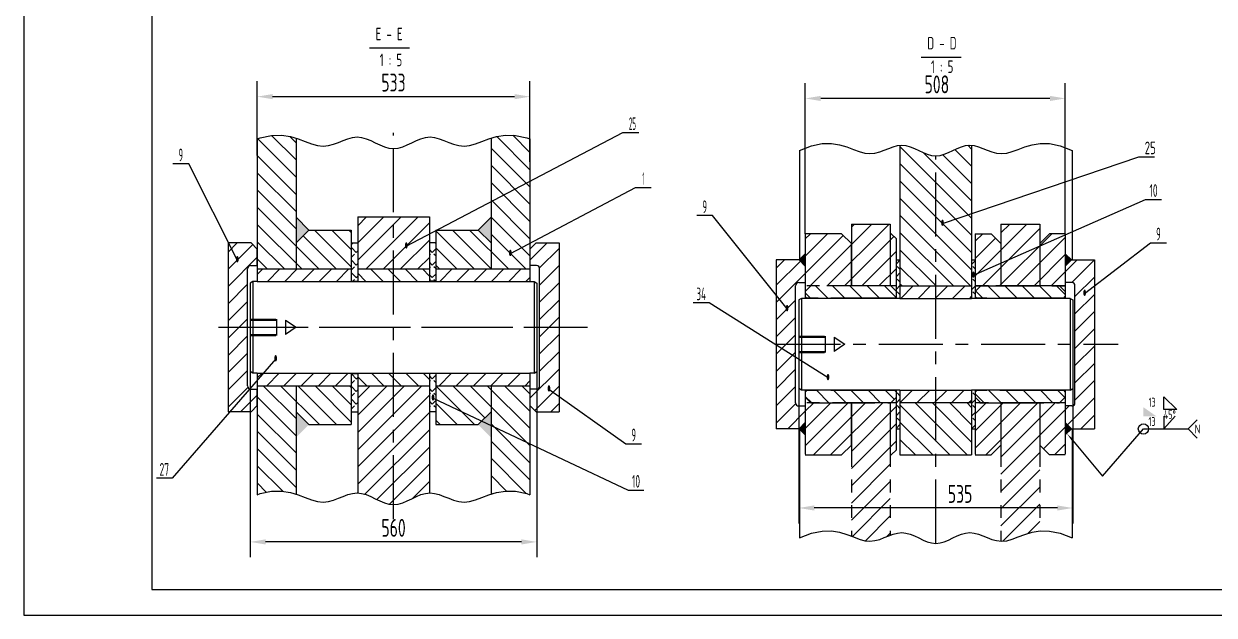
# Model space of a CAD drawing. Header units: millimetres. Extents: x 0 to 16800, y 391 to 12271.
# Drawn here: x 0 to 9305, y 391 to 5013 of the extents above; entities that cross this region are included whole.
import ezdxf
from ezdxf.enums import TextEntityAlignment as Align

# ---------------------------------------------------------------- set-up
doc = ezdxf.new("R2010")
doc.units = ezdxf.units.MM
doc.header["$LTSCALE"] = 400
for name, pattern in [('F', [0.75, 0.5, -0.25]), ('G', [2, 1.25, -0.25, 0.25, -0.25]), ('K', [2.5, 1.25, -0.25, 0.25, -0.25, 0.25, -0.25])]:
    doc.linetypes.add(name, pattern=pattern)
for name, color, linetype in [('01', 7, 'Continuous'), ('02', 1, 'Continuous'), ('04', 2, 'F'), ('05', 4, 'G'), ('07', 6, 'K'), ('08', 1, 'Continuous'), ('11', 3, 'Continuous'), ('13', 3, 'Continuous')]:
    doc.layers.add(name, color=color, linetype=linetype)
doc.styles.get("Standard").update_dxf_attribs({"font": 'isocp', "width": 0.707, "bigfont": 'intecad.shx'})
doc.dimstyles.new('INTE', dxfattribs={"dimscale": 40, "dimtxt": 3.5, "dimasz": 3, "dimexe": 3, "dimexo": 0, "dimgap": 1, "dimtad": 1, "dimdec": 3, "dimdsep": 46, "dimtxsty": 'Standard', "dimcen": 0, "dimclrd": 1, "dimclre": 1, "dimclrt": 3, "dimadec": 4, "dimazin": 0, "dimtfac": 1, "dimtdec": 3, "dimtmove": 0, "dimatfit": 0, "dimfxl": 1, "dimarcsym": 0})
pattern_1 = [(135, (-3772.13, 16.63), (-67.3519, -67.3519), [])]
pattern_2 = [(45, (-3772.13, 16.63), (-67.3519, 67.3519), [])]
pattern_3 = [(135, (3405.78, -179.25), (-67.3519, -67.3519), [])]
pattern_4 = [(45, (3405.78, -179.25), (-67.3519, 67.3519), [])]

# ---------------------------------------------------------------- blocks, each defined once
blk = doc.blocks.new('*D94')
at = {"layer": '08', "color": 1, "lineweight": -2}
for p, q in [((1824.3, 3984.1), (1824.3, 4564.1)), ((3956.3, 3935.2), (3956.3, 4564.1)), ((1944.3, 4444.1), (3836.3, 4444.1))]:
    blk.add_line(p, q, dxfattribs=at)
at = {"layer": '08', "color": 1}
for points in [[(1944.3, 4464.1), (1944.3, 4424.1), (1824.3, 4444.1)], [(3836.3, 4464.1), (3836.3, 4424.1), (3956.3, 4444.1)]]:
    blk.add_solid(points, dxfattribs=at)
at = {"layer": 'Defpoints', "color": 0}
for p in [(3956.3, 4444.1), (1824.3, 3984.1), (3956.3, 3935.2)]:
    blk.add_point(p, dxfattribs=at)
at = {"layer": '08', "color": 3, "insert": (2889.5, 4554.1), "char_height": 140, "attachment_point": 5}
blk.add_mtext('533', dxfattribs=at)
blk = doc.blocks.new('*D95')
at = {"layer": '08', "color": 1, "lineweight": -2}
for p, q in [((1770.3, 2294.8), (1770.3, 844)), ((4010.3, 2294.8), (4010.3, 844)), ((3890.3, 964), (1890.3, 964))]:
    blk.add_line(p, q, dxfattribs=at)
at = {"layer": '08', "color": 1}
for points in [[(1890.3, 984), (1890.3, 944), (1770.3, 964)], [(3890.3, 984), (3890.3, 944), (4010.3, 964)]]:
    blk.add_solid(points, dxfattribs=at)
at = {"layer": 'Defpoints', "color": 0}
for p in [(1770.3, 2294.8), (4010.3, 2294.8), (1770.3, 964)]:
    blk.add_point(p, dxfattribs=at)
at = {"layer": '08', "color": 3, "insert": (2890.3, 1074), "char_height": 140, "attachment_point": 5}
blk.add_mtext('560', dxfattribs=at)
blk = doc.blocks.new('*D96')
at = {"layer": '08', "color": 1, "lineweight": -2}
for p, q in [((6109.3, 3372.4), (6109.3, 4550.1)), ((8141.3, 3372.4), (8141.3, 4550.1)), ((8021.3, 4430.1), (6229.3, 4430.1))]:
    blk.add_line(p, q, dxfattribs=at)
at = {"layer": '08', "color": 1}
for points in [[(6229.3, 4450.1), (6229.3, 4410.1), (6109.3, 4430.1)], [(8021.3, 4450.1), (8021.3, 4410.1), (8141.3, 4430.1)]]:
    blk.add_solid(points, dxfattribs=at)
at = {"layer": 'Defpoints', "color": 0}
for p in [(6109.3, 4430.1), (6109.3, 3372.4), (8141.3, 3372.4)]:
    blk.add_point(p, dxfattribs=at)
at = {"layer": '08', "color": 3, "insert": (7137.6, 4540.1), "char_height": 140, "attachment_point": 5}
blk.add_mtext('508', dxfattribs=at)
blk = doc.blocks.new('*D97')
at = {"layer": '08', "color": 1, "lineweight": -2}
for p, q in [((6059.3, 2162), (6059.3, 1109.3)), ((8199.3, 2162), (8199.3, 1109.3)), ((8079.3, 1229.3), (6179.3, 1229.3))]:
    blk.add_line(p, q, dxfattribs=at)
at = {"layer": '08', "color": 1}
for points in [[(6179.3, 1249.3), (6179.3, 1209.3), (6059.3, 1229.3)], [(8079.3, 1249.3), (8079.3, 1209.3), (8199.3, 1229.3)]]:
    blk.add_solid(points, dxfattribs=at)
at = {"layer": 'Defpoints', "color": 0}
for p in [(6059.3, 2162), (8199.3, 2162), (6059.3, 1229.3)]:
    blk.add_point(p, dxfattribs=at)
at = {"layer": '08', "color": 3, "insert": (7319.1, 1339.3), "char_height": 140, "attachment_point": 5}
blk.add_mtext('535', dxfattribs=at)
blk = doc.blocks.new('*U110', base_point=(3895.5, 1252.8))
at = {"layer": '01'}
blk.add_lwpolyline([(4654, 1387), (4654, 1287), (4742, 1387)], dxfattribs=at)
blk.add_circle((4494, 1287), 40, dxfattribs=at)
at = {"layer": '02'}
for points in [[(4914.7, 1357.7), (4844, 1287), (4914.7, 1216.3)], [(3940.4, 1199.1), (4174.8, 918.3), (4494, 1287), (4844, 1287)]]:
    blk.add_lwpolyline(points, dxfattribs=at)
blk.add_lwpolyline([(3895.5, 1252.8, 0, 16, 0), (3940.4, 1199.1, 16, 16, 0)], format="xyseb", dxfattribs=at)
at = {"layer": '13', "width": 0.707}
blk.add_text('13', height=70, dxfattribs=at).set_placement((4534, 1310))
at = {"layer": '13', "width": 1.010989}
blk.add_text('N', height=70, dxfattribs=at).set_placement((4894, 1252), (4940, 1252), align=Align.FIT)
blk = doc.blocks.new('*U157')
at = {"layer": '01'}
for points in [[(25, 292), (25, 5)], [(25, 5), (415, 5)]]:
    blk.add_lwpolyline(points, dxfattribs=at)
at = {"layer": '02'}
for points in [[(0, 297), (0, 0)], [(0, 0), (420, 0)]]:
    blk.add_lwpolyline(points, dxfattribs=at)

msp = doc.modelspace()

# ---------------------------------------------------------------- hatches: boundary and pattern name
at = {"layer": '02'}
h = msp.add_hatch(dxfattribs=at)
h.set_pattern_fill('ANSI31', color=256, scale=30, angle=90, style=0)
h.set_pattern_definition(pattern_1)
h.paths.add_polyline_path([(3956.3341, 4113.6656), (3931.7307, 4123.277), (3843.116, 4141.433), (3765.096, 4142.9943), (3696.2768, 4132.5111), (3652.3341, 4119.5633), (3652.3341, 3097.2074), (3956.3341, 3097.2074)])
h.paths.add_polyline_path([(3220.3341, 3401.2074), (3220.3341, 3097.2074), (3652.3341, 3097.2074), (3652.3341, 3301.2074), (3552.3341, 3401.2074)])
h.paths.add_polyline_path([(3552.3341, 1881.2074), (3652.3341, 1981.2074), (3652.3341, 2185.2074), (3220.3341, 2185.2074), (3220.3341, 1881.2074)])
h.paths.add_polyline_path([(3652.3341, 1337.5398), (3696.2768, 1350.4877), (3765.096, 1360.9709), (3843.116, 1359.4096), (3931.7307, 1341.2536), (3956.3341, 1331.6422), (3956.3341, 2185.2074), (3652.3341, 2185.2074)])
h.paths.add_polyline_path([(1824.3341, 1331.6422), (1848.9375, 1341.2536), (1937.5522, 1359.4096), (2015.5721, 1360.9709), (2084.3914, 1350.4877), (2128.3341, 1337.5398), (2128.3341, 2185.2074), (1824.3341, 2185.2074)])
h.paths.add_polyline_path([(2228.3341, 1881.2074), (2560.3341, 1881.2074), (2560.3341, 2185.2074), (2128.3341, 2185.2074), (2128.3341, 1981.2074)])
h.paths.add_polyline_path([(2560.3341, 3097.2074), (2560.3341, 3401.2074), (2228.3341, 3401.2074), (2128.3341, 3301.2074), (2128.3341, 3097.2074)])
h.paths.add_polyline_path([(1824.3341, 3097.2074), (2128.3341, 3097.2074), (2128.3341, 4119.5633), (2084.3914, 4132.5111), (2015.5721, 4142.9943), (1937.5522, 4141.433), (1848.9375, 4123.277), (1824.3341, 4113.6656)])
h = msp.add_hatch(dxfattribs=at)
h.set_pattern_fill('ANSI31', color=256, scale=30, angle=90, style=0)
h.set_pattern_definition(pattern_3)
h.paths.add_polyline_path([(7409.3, 2052.4195), (7129.3, 2052.4195), (7129.3, 1644.4195), (7409.3, 1644.4195)])
h.paths.add_polyline_path([(7129.3, 2052.4195), (6849.3, 2052.4195), (6849.3, 1644.4195), (7129.3, 1644.4195)])
h.paths.add_polyline_path([(7129.3, 3250.1515), (6849.3, 3250.1515), (6849.3, 2964.4195), (7129.3, 2964.4195)])
h.paths.add_polyline_path([(7409.3, 3250.1515), (7129.3, 3250.1515), (7129.3, 2964.4195), (7409.3, 2964.4195)])
h.paths.add_polyline_path([(7409.3, 4064.4191), (7395.8, 4065.8853), (7362.4875, 4062.221), (7329.175, 4052.5603), (7295.8625, 4038.9022), (7262.55, 4023.2453), (7229.2375, 4007.5885), (7195.925, 3993.9303), (7162.6125, 3984.2697), (7129.3, 3980.6053), (7129.3, 3250.1515), (7409.3, 3250.1515)])
h.paths.add_polyline_path([(7129.3, 3980.6053), (7095.9875, 3984.2697), (7062.675, 3993.9303), (7029.3625, 4007.5885), (6996.05, 4023.2453), (6962.7375, 4038.9022), (6929.425, 4052.5603), (6896.1125, 4062.221), (6862.8, 4065.8853), (6849.3, 4064.4191), (6849.3, 3250.1515), (7129.3, 3250.1515)])
at = {"layer": '02', "linetype": 'Continuous'}
h = msp.add_hatch(color=1, dxfattribs=at)
h.paths.add_polyline_path([(3652.3341, 3501.2074), (3552.3341, 3401.2074), (3652.3341, 3301.2074)])
h.paths.add_polyline_path([(2128.3341, 3301.2074), (2228.3341, 3401.2074), (2128.3341, 3501.2074)])
at = {"layer": '02'}
h = msp.add_hatch(dxfattribs=at)
h.set_pattern_fill('ANSI31', color=256, scale=30, style=0)
h.set_pattern_definition(pattern_2)
h.paths.add_polyline_path([(2890.3341, 3097.2074), (3170.3341, 3097.2074), (3170.3341, 3505.2074), (2890.3341, 3505.2074)])
h.paths.add_polyline_path([(2890.3341, 3505.2074), (2610.3341, 3505.2074), (2610.3341, 3097.2074), (2890.3341, 3097.2074)])
h.paths.add_polyline_path([(2890.3341, 2185.2074), (2610.3341, 2185.2074), (2610.3341, 1347.0277), (2640.5216, 1343.7071), (2676.2091, 1333.3577), (2711.8966, 1318.7258), (2747.5841, 1301.9527), (2783.2716, 1285.1796), (2818.9591, 1270.5477), (2854.6466, 1260.1983), (2890.3341, 1256.2727)])
h.paths.add_polyline_path([(2890.3341, 1256.2727), (2926.0216, 1260.1983), (2961.7091, 1270.5477), (2997.3966, 1285.1796), (3033.0841, 1301.9527), (3068.7716, 1318.7258), (3104.4591, 1333.3577), (3140.1466, 1343.7071), (3170.3341, 1347.0277), (3170.3341, 2185.2074), (2890.3341, 2185.2074)])
at = {"layer": '02', "linetype": 'Continuous'}
h = msp.add_hatch(dxfattribs=at)
h.set_pattern_fill('ANSI31', color=1, scale=30, style=0)
h.set_pattern_definition(pattern_2)
h.paths.add_polyline_path([(1596.3341, 2641.2074), (1748.3341, 2641.2074), (1748.3341, 3099.2074, -0.414213562), (1772.3341, 3123.2074), (1824.3341, 3123.2074), (1824.3341, 3253.2074), (1776.3341, 3301.2074), (1596.3341, 3301.2074)])
h.paths.add_polyline_path([(1748.3341, 2641.2074), (1596.3341, 2641.2074), (1596.3341, 1981.2074), (1776.3341, 1981.2074), (1824.3341, 2029.2074), (1824.3341, 2159.2074), (1772.3341, 2159.2074, -0.414213562), (1748.3341, 2183.2074)])
h.paths.add_polyline_path([(4032.3341, 2641.2074), (4184.3341, 2641.2074), (4184.3341, 3301.2074), (4004.3341, 3301.2074), (3956.3341, 3253.2074), (3956.3341, 3123.2074), (4008.3341, 3123.2074, -0.414213562), (4032.3341, 3099.2074)])
h.paths.add_polyline_path([(4184.3341, 2641.2074), (4032.3341, 2641.2074), (4032.3341, 2183.2074, -0.414213562), (4008.3341, 2159.2074), (3956.3341, 2159.2074), (3956.3341, 2029.2074), (4004.3341, 1981.2074), (4184.3341, 1981.2074)])
at = {"layer": '02'}
h = msp.add_hatch(dxfattribs=at)
h.set_pattern_fill('ANGLE', color=256, scale=10, angle=45, style=0)
h.set_pattern_definition([(45, (-3772.13, 16.625), (-49.3914, 49.3914), [50.8, -19.05]), (135, (-3772.13, 16.625), (-49.3914, -49.3914), [50.8, -19.05])])
h.paths.add_polyline_path([(2610.3341, 3301.2074), (2560.3341, 3301.2074), (2560.3341, 3003.2074), (2610.3341, 3003.2074)])
h.paths.add_polyline_path([(2560.3341, 1981.2074), (2610.3341, 1981.2074), (2610.3341, 2279.2074), (2560.3341, 2279.2074)])
h.paths.add_polyline_path([(3170.3341, 1981.2074), (3220.3341, 1981.2074), (3220.3341, 2279.2074), (3170.3341, 2279.2074)])
h.paths.add_polyline_path([(3220.3341, 3301.2074), (3170.3341, 3301.2074), (3170.3341, 3003.2074), (3220.3341, 3003.2074)])
at = {"layer": '02', "linetype": 'Continuous'}
h = msp.add_hatch(dxfattribs=at)
h.set_pattern_fill('ANSI31', color=1, scale=30, style=0)
h.set_pattern_definition(pattern_4)
h.paths.add_polyline_path([(5881.3, 2508.4195), (6033.3, 2508.4195), (6033.3, 2966.4195, -0.414213562), (6057.3, 2990.4195), (6109.3, 2990.4195), (6109.3, 3120.4195), (6061.3, 3168.4195), (5881.3, 3168.4195)])
h.paths.add_polyline_path([(6033.3, 2508.4195), (5881.3, 2508.4195), (5881.3, 1848.4195), (6061.3, 1848.4195), (6109.3, 1896.4195), (6109.3, 2026.4195), (6057.3, 2026.4195, -0.414213562), (6033.3, 2050.4195)])
h.paths.add_polyline_path([(8369.3, 3168.4195), (8189.3, 3168.4195), (8141.3, 3120.4195), (8141.3, 2990.4195), (8193.3, 2990.4195, -0.414213562), (8217.3, 2966.4195), (8217.3, 2508.4195), (8369.3, 2508.4195)])
h.paths.add_polyline_path([(8369.3, 2508.4195), (8217.3, 2508.4195), (8217.3, 2050.4195, -0.414213562), (8193.3, 2026.4195), (8141.3, 2026.4195), (8141.3, 1896.4195), (8189.3, 1848.4195), (8369.3, 1848.4195)])
for points in [[(6109.3, 3120.4195), (6109.3, 3216.4195), (6063.3, 3170.4195), (6063.3, 3166.4195)], [(8189.3, 3168.4195), (8141.3, 3216.4195), (8141.3, 3120.4195)], [(6109.3, 1896.4195), (6063.3, 1850.4195), (6063.3, 1846.4195), (6109.3, 1800.4195)], [(8141.3, 1896.4195), (8141.3, 1800.4195), (8189.3, 1848.4195)]]:
    msp.add_hatch(color=1, dxfattribs=at).paths.add_polyline_path(points)
at = {"layer": '02'}
h = msp.add_hatch(dxfattribs=at)
h.set_pattern_fill('ANGLE', color=256, scale=10, angle=45, style=0)
h.set_pattern_definition([(45, (3405.776, -179.25), (-49.3914, 49.3914), [50.8, -19.05]), (135, (3405.776, -179.25), (-49.3914, -49.3914), [50.8, -19.05])])
h.paths.add_polyline_path([(7437.3, 3168.4195), (7409.3, 3168.4195), (7409.3, 2866.4195), (7437.3, 2866.4195)])
h.paths.add_polyline_path([(6849.3, 3168.4195), (6821.3, 3168.4195), (6821.3, 2866.4195), (6849.3, 2866.4195)])
h.paths.add_polyline_path([(6849.3, 2150.4195), (6821.3, 2150.4195), (6821.3, 1848.4195), (6849.3, 1848.4195)])
h.paths.add_polyline_path([(7437.3, 2150.4195), (7409.3, 2150.4195), (7409.3, 1848.4195), (7437.3, 1848.4195)])
h = msp.add_hatch(dxfattribs=at)
h.set_pattern_fill('ANSI31', color=256, scale=30, style=0)
h.set_pattern_definition(pattern_2)
h.paths.add_polyline_path([(3956.3341, 2999.2074), (3956.3341, 3097.2074), (3220.3341, 3097.2074), (3220.3341, 2999.2074)])
h.paths.add_polyline_path([(3956.3341, 2185.2074), (3956.3341, 2283.2074), (3220.3341, 2283.2074), (3220.3341, 2185.2074)])
h.paths.add_polyline_path([(2560.3341, 2185.2074), (2560.3341, 2283.2074), (1824.3341, 2283.2074), (1824.3341, 2185.2074)])
h.paths.add_polyline_path([(2560.3341, 2999.2074), (2560.3341, 3097.2074), (1824.3341, 3097.2074), (1824.3341, 2999.2074)])
h = msp.add_hatch(dxfattribs=at)
h.set_pattern_fill('ANSI31', color=256, scale=30, angle=90, style=0)
h.set_pattern_definition(pattern_1)
h.paths.add_polyline_path([(3170.3341, 2185.2074), (3170.3341, 2283.2074), (2890.3341, 2283.2074), (2890.3341, 2185.2074)])
h.paths.add_polyline_path([(2610.3341, 2283.2074), (2610.3341, 2185.2074), (2890.3341, 2185.2074), (2890.3341, 2283.2074)])
h.paths.add_polyline_path([(2890.3341, 2999.2074), (2890.3341, 3097.2074), (2610.3341, 3097.2074), (2610.3341, 2999.2074)])
h.paths.add_polyline_path([(3170.3341, 2999.2074), (3170.3341, 3097.2074), (2890.3341, 3097.2074), (2890.3341, 2999.2074)])
h = msp.add_hatch(dxfattribs=at)
h.set_pattern_fill('ANSI31', color=256, scale=30, style=0)
h.set_pattern_definition(pattern_4)
h.paths.add_polyline_path([(7409.3, 2866.4195), (7409.3, 2964.4195), (7129.3, 2964.4195), (7129.3, 2866.4195)])
h.paths.add_polyline_path([(6849.3, 2964.4195), (6849.3, 2866.4195), (7129.3, 2866.4195), (7129.3, 2964.4195)])
h.paths.add_polyline_path([(7129.3, 2052.4195), (7129.3, 2150.4195), (6849.3, 2150.4195), (6849.3, 2052.4195)])
h.paths.add_polyline_path([(7129.3, 2150.4195), (7129.3, 2052.4195), (7409.3, 2052.4195), (7409.3, 2150.4195)])
at = {"layer": '02', "linetype": 'Continuous'}
h = msp.add_hatch(color=1, dxfattribs=at)
h.paths.add_polyline_path([(3652.3341, 1781.2074), (3552.3341, 1881.2074), (3652.3341, 1981.2074)])
h.paths.add_polyline_path([(2128.3341, 1981.2074), (2228.3341, 1881.2074), (2128.3341, 1781.2074)])
at = {"layer": '07', "linetype": 'K'}
h = msp.add_hatch(dxfattribs=at)
h.set_pattern_fill('ANSI31', color=6, scale=30, style=0)
h.set_pattern_definition(pattern_4)
h.paths.add_polyline_path([(7637.3, 3296.4195), (7561.3, 3372.4195), (7437.3, 3372.4195), (7437.3, 2965.4195), (7637.3, 2965.4195)])
h.paths.add_polyline_path([(7891.3, 3448.4195), (7637.3, 3448.4195), (7637.3, 2965.4195), (7891.3, 2965.4195)])
h.paths.add_polyline_path([(8141.3, 3372.4195), (8017.3, 3372.4195), (7941.3, 3296.4195), (7941.3, 2965.4195), (8141.3, 2965.4195)])
h.paths.add_polyline_path([(7941.3, 3448.4195), (7891.3, 3448.4195), (7891.3, 2965.4195), (7941.3, 2965.4195)])
h.paths.add_polyline_path([(8141.3, 2051.4195), (7941.3, 2051.4195), (7941.3, 1720.4195), (8017.3, 1644.4195), (8141.3, 1644.4195)])
h.paths.add_polyline_path([(7637.3, 2051.4195), (7473.3, 2051.4195), (7437.3, 2051.4195), (7437.3, 1644.4195), (7561.3, 1644.4195), (7637.3, 1720.4195)])
h.paths.add_polyline_path([(6773.3, 3448.4195), (6469.3, 3448.4195), (6469.3, 2965.4195), (6773.3, 2965.4195)])
h.paths.add_polyline_path([(6469.3, 3296.4195), (6393.3, 3372.4195), (6367.3, 3372.4195), (6367.3, 2965.4195), (6469.3, 2965.4195)])
h.paths.add_polyline_path([(6367.3, 3372.4195), (6109.3, 3372.4195), (6109.3, 2965.4195), (6367.3, 2965.4195)])
h.paths.add_polyline_path([(6821.3, 3332.4195), (6781.3, 3372.4195), (6773.3, 3372.4195), (6773.3, 2965.4195), (6821.3, 2965.4195)])
h.paths.add_polyline_path([(6821.3, 2051.4195), (6773.3, 2051.4195), (6773.3, 1644.4195), (6781.3, 1644.4195), (6821.3, 1684.4195)])
h.paths.add_polyline_path([(6773.3, 2051.4195), (6469.3, 2051.4195), (6469.3, 1009.6721), (6484.9113, 1003.6901), (6531.1932, 985.6597), (6574.0917, 973.3758), (6614.7347, 970.0029), (6653.5559, 974.3751), (6690.8156, 984.244), (6726.774, 997.3608), (6761.6914, 1011.4769), (6773.3, 1015.8525)])
h.paths.add_polyline_path([(6367.3, 2051.4195), (6109.3, 2051.4195), (6109.3, 1644.4195), (6367.3, 1644.4195)])
h.paths.add_polyline_path([(6469.3, 2051.4195), (6367.3, 2051.4195), (6367.3, 1644.4195), (6393.3, 1644.4195), (6469.3, 1720.4195)])
h.paths.add_polyline_path([(7891.3, 2051.4195), (7637.3, 2051.4195), (7637.3, 1720.4195), (7637.3, 970.7423), (7643.8654, 970.0029), (7684.5083, 973.3758), (7727.4069, 985.6597), (7773.6887, 1003.6901), (7824.6551, 1023.2196), (7881.6073, 1040.0008), (7891.3, 1041.4772)])
h.paths.add_polyline_path([(7941.3, 2051.4195), (7891.3, 2051.4195), (7891.3, 1041.4772), (7941.3, 1049.0937)])
h = msp.add_hatch(dxfattribs=at)
h.set_pattern_fill('ANSI31', color=6, scale=30, angle=90, style=0)
h.set_pattern_definition(pattern_3)
h.paths.add_polyline_path([(7891.3, 2869.4195), (7891.3, 2965.4195), (7481.3, 2965.4195), (7437.3, 2921.4195), (7437.3, 2881.4195), (7449.3, 2869.4195)])
h.paths.add_polyline_path([(7891.3, 2965.4195), (7891.3, 2869.4195), (8129.3, 2869.4195), (8141.3, 2881.4195), (8141.3, 2921.4195), (8097.3, 2965.4195)])
h.paths.add_polyline_path([(8097.3, 2051.4195), (8141.3, 2095.4195), (8141.3, 2135.4195), (8129.3, 2147.4195), (7891.3, 2147.4195), (7891.3, 2051.4195)])
h.paths.add_polyline_path([(7891.3, 2051.4195), (7891.3, 2147.4195), (7449.3, 2147.4195), (7437.3, 2135.4195), (7437.3, 2095.4195), (7481.3, 2051.4195)])
h.paths.add_polyline_path([(6777.3, 2051.4195), (6821.3, 2095.4195), (6821.3, 2135.4195), (6809.3, 2147.4195), (6367.3, 2147.4195), (6367.3, 2051.4195)])
h.paths.add_polyline_path([(6367.3, 2051.4195), (6367.3, 2147.4195), (6121.3, 2147.4195), (6109.3, 2135.4195), (6109.3, 2095.4195), (6153.3, 2051.4195)])
h.paths.add_polyline_path([(6367.3, 2869.4195), (6367.3, 2965.4195), (6153.3, 2965.4195), (6109.3, 2921.4195), (6109.3, 2881.4195), (6121.3, 2869.4195)])
h.paths.add_polyline_path([(6809.3, 2869.4195), (6821.3, 2881.4195), (6821.3, 2921.4195), (6777.3, 2965.4195), (6367.3, 2965.4195), (6367.3, 2869.4195)])

# ---------------------------------------------------------------- linework, layer by layer
at = {"layer": '01'}
for p, q in [((2701.4007, 4825.4927), (3015.9767, 4825.4927)), ((7014.1386, 4753.7421), (7328.7146, 4753.7421)), ((6849.3, 4064.4191), (6849.3, 2866.4195)), ((7409.3, 4064.4191), (7409.3, 2866.4195)), ((2610.3341, 3505.2074), (2610.3341, 2999.2074)), ((2610.3341, 3505.2074), (3170.3341, 3505.2074)), ((3170.3341, 3505.2074), (3170.3341, 2999.2074)), ((3220.3341, 3401.2074), (3552.3341, 3401.2074)), ((1596.3341, 3301.2074), (1596.3341, 1981.2074)), ((1776.3341, 3301.2074), (1596.3341, 3301.2074)), ((1776.3341, 3301.2074), (1824.3341, 3253.2074)), ((4004.3341, 3301.2074), (3956.3341, 3253.2074)), ((4004.3341, 3301.2074), (4184.3341, 3301.2074)), ((4184.3341, 3301.2074), (4184.3341, 1981.2074)), ((1824.3341, 3123.2074), (1824.3341, 3253.2074)), ((6061.3, 3168.4195), (5881.3, 3168.4195)), ((5881.3, 3168.4195), (5881.3, 1848.4195)), ((6061.3, 3168.4195), (6109.3, 3216.4195)), ((6061.3, 3168.4195), (6109.3, 3120.4195)), ((8189.3, 3168.4195), (8141.3, 3216.4195)), ((8189.3, 3168.4195), (8141.3, 3120.4195)), ((8189.3, 3168.4195), (8369.3, 3168.4195)), ((8369.3, 3168.4195), (8369.3, 1848.4195)), ((1748.3341, 2183.2074), (1748.3341, 3099.2074)), ((1772.3341, 3123.2074), (1824.3341, 3123.2074)), ((4008.3341, 3123.2074), (3956.3341, 3123.2074)), ((4032.3341, 2183.2074), (4032.3341, 3099.2074)), ((1790.3341, 2999.2074), (1770.3341, 2987.6604)), ((1770.3341, 2987.6604), (1770.3341, 2294.7544)), ((1824.3341, 2999.2074), (1790.3341, 2999.2074)), ((1790.3341, 2999.2074), (1790.3341, 2641.2074)), ((2560.3341, 3003.2074), (2610.3341, 3003.2074)), ((3220.3341, 3003.2074), (3170.3341, 3003.2074)), ((3990.3341, 2999.2074), (3990.3341, 2641.2074)), ((3990.3341, 2999.2074), (4010.3341, 2987.6604)), ((4010.3341, 2987.6604), (4010.3341, 2294.7544)), ((6057.3, 2990.4195), (6109.3, 2990.4195)), ((8193.3, 2990.4195), (8141.3, 2990.4195)), ((6033.3, 2050.4195), (6033.3, 2966.4195)), ((8217.3, 2050.4195), (8217.3, 2966.4195)), ((6079.3, 2866.4195), (6059.3, 2854.8725)), ((6059.3, 2854.8725), (6059.3, 2161.9665)), ((6079.3, 2866.4195), (6079.3, 2508.4195)), ((6849.3, 2866.4195), (6079.3, 2866.4195)), ((8179.8239, 2866.4195), (7409.3, 2866.4195)), ((8179.3, 2866.4195), (8199.3, 2854.8725)), ((8179.3, 2866.4195), (8179.3, 2508.4195)), ((8199.3, 2854.8725), (8199.3, 2161.9665)), ((1790.3341, 2641.2074), (1790.3341, 2283.2074)), ((3990.3341, 2641.2074), (3990.3341, 2283.2074)), ((6079.3, 2508.4195), (6079.3, 2150.4195)), ((8179.3, 2508.4195), (8179.3, 2150.4195)), ((1790.3341, 2283.2074), (1770.3341, 2294.7544)), ((1824.3341, 2283.2074), (1790.3341, 2283.2074)), ((2560.3341, 2279.2074), (2610.3341, 2279.2074)), ((2610.3341, 2283.2074), (2610.3341, 1347.0277)), ((3170.3341, 2283.2074), (3170.3341, 1347.0277)), ((3220.3341, 2279.2074), (3170.3341, 2279.2074)), ((3990.3341, 2283.2074), (3956.3341, 2283.2074)), ((3990.3341, 2283.2074), (4010.3341, 2294.7544)), ((1772.3341, 2159.2074), (1824.3341, 2159.2074)), ((1824.3341, 2029.2074), (1824.3341, 2159.2074)), ((4008.3341, 2159.2074), (3956.3341, 2159.2074)), ((6079.3, 2150.4195), (6059.3, 2161.9665)), ((6849.3, 2150.4195), (6079.3, 2150.4195)), ((6849.3, 2150.4195), (6849.3, 1644.4195)), ((8179.3, 2150.4195), (7409.3, 2150.4195)), ((7409.3, 2150.4195), (7409.3, 1644.4195)), ((8179.3, 2150.4195), (8199.3, 2161.9665)), ((1776.3341, 1981.2074), (1596.3341, 1981.2074)), ((1776.3341, 1981.2074), (1824.3341, 2029.2074)), ((4004.3341, 1981.2074), (3956.3341, 2029.2074)), ((4004.3341, 1981.2074), (4184.3341, 1981.2074)), ((6057.3, 2026.4195), (6109.3, 2026.4195)), ((8193.3, 2026.4195), (8141.3, 2026.4195)), ((6061.3, 1848.4195), (6109.3, 1896.4195)), ((8189.3, 1848.4195), (8141.3, 1896.4195)), ((6061.3, 1848.4195), (5881.3, 1848.4195)), ((6061.3, 1848.4195), (6109.3, 1800.4195)), ((8189.3, 1848.4195), (8141.3, 1800.4195)), ((8189.3, 1848.4195), (8369.3, 1848.4195)), ((6849.3, 1644.4195), (7409.3, 1644.4195))]:
    msp.add_line(p, q, dxfattribs=at)
at = {"layer": '01', "color": 7, "linetype": 'Continuous'}
for p, q in [((1824.3341, 4113.6656), (1824.3341, 2999.2074)), ((2128.3341, 4119.5633), (2128.3341, 3097.2074)), ((2128.3341, 4119.5633), (2128.3341, 3097.2074)), ((3652.3341, 4119.5633), (3652.3341, 3097.2074)), ((3956.3341, 4113.6656), (3956.3341, 2999.2074)), ((6063.3, 4023.2453), (6063.3, 3166.4195)), ((8195.3, 4023.2453), (8195.3, 3168.4195)), ((2228.3341, 3401.2074), (2128.3341, 3501.2074)), ((3552.3341, 3401.2074), (3652.3341, 3501.2074)), ((2228.3341, 3401.2074), (2128.3341, 3301.2074)), ((2228.3341, 3401.2074), (2560.3341, 3401.2074)), ((2560.3341, 3401.2074), (2560.3341, 2999.2074)), ((3220.3341, 3401.2074), (3220.3341, 2999.2074)), ((3552.3341, 3401.2074), (3652.3341, 3301.2074)), ((2560.3341, 3301.2074), (2610.3341, 3301.2074)), ((3220.3341, 3301.2074), (3170.3341, 3301.2074)), ((6821.3, 3168.4195), (6849.3, 3168.4195)), ((7409.3, 3168.4195), (7437.3, 3168.4195)), ((1824.3341, 3097.2074), (2560.3341, 3097.2074)), ((2610.3341, 3097.2074), (3170.3341, 3097.2074)), ((3220.3341, 3097.2074), (3956.3341, 3097.2074)), ((1824.3341, 2999.2074), (2610.3341, 2999.2074)), ((2610.3341, 2999.2074), (3170.3341, 2999.2074)), ((3170.3341, 2999.2074), (3956.3341, 2999.2074)), ((3956.3341, 2999.2074), (3990.3341, 2999.2074)), ((6849.3, 2964.4195), (7409.3, 2964.4195)), ((6849.3, 2866.4195), (7409.3, 2866.4195)), ((1824.3341, 2283.2074), (1824.3341, 1331.6422)), ((1824.3341, 2283.2074), (2610.3341, 2283.2074)), ((2560.3341, 2283.2074), (2560.3341, 1881.2074)), ((2610.3341, 2283.2074), (3170.3341, 2283.2074)), ((3170.3341, 2283.2074), (3956.3341, 2283.2074)), ((3220.3341, 2283.2074), (3220.3341, 1881.2074)), ((3956.3341, 2283.2074), (3956.3341, 1331.6422)), ((1824.3341, 2185.2074), (2560.3341, 2185.2074)), ((2128.3341, 2185.2074), (2128.3341, 1337.5398)), ((2128.3341, 2185.2074), (2128.3341, 1337.5398)), ((2610.3341, 2185.2074), (3170.3341, 2185.2074)), ((3220.3341, 2185.2074), (3956.3341, 2185.2074)), ((3652.3341, 2185.2074), (3652.3341, 1337.5398)), ((6849.3, 2150.4195), (7409.3, 2150.4195)), ((6849.3, 2052.4195), (7409.3, 2052.4195)), ((2228.3341, 1881.2074), (2128.3341, 1981.2074)), ((2560.3341, 1981.2074), (2610.3341, 1981.2074)), ((3220.3341, 1981.2074), (3170.3341, 1981.2074)), ((3552.3341, 1881.2074), (3652.3341, 1981.2074)), ((2228.3341, 1881.2074), (2560.3341, 1881.2074)), ((3220.3341, 1881.2074), (3552.3341, 1881.2074)), ((6063.3, 1850.4195), (6063.3, 1403.3137)), ((6063.3, 1850.4195), (6063.3, 994.6958)), ((6821.3, 1848.4195), (6849.3, 1848.4195)), ((7409.3, 1848.4195), (7437.3, 1848.4195)), ((8195.3, 1848.4195), (8195.3, 994.6958))]:
    msp.add_line(p, q, dxfattribs=at)
at = {"layer": '01'}
msp.add_lwpolyline([(8912.8053, 2097.9067), (9012.8053, 1997.9067), (8912.8053, 1997.9067)], close=True, dxfattribs=at)
for centre, start, end in [((1772.3341, 3099.2074), 90, 180), ((4008.3341, 3099.2074), 0, 90), ((6057.3, 2966.4195), 90, 180), ((8193.3, 2966.4195), 0, 90), ((1772.3341, 2183.2074), 180, 270), ((4008.3341, 2183.2074), 270, 0), ((6057.3, 2050.4195), 180, 270), ((8193.3, 2050.4195), 270, 0)]:
    msp.add_arc(centre, 24, start, end, dxfattribs=at)
msp.add_solid([(8752.0366, 2016.8416), (8852.0366, 1946.8416), (8752.0366, 1846.8416), (8752.0366, 1946.8416)], dxfattribs=at)
at = {"layer": '02'}
for p, q in [((2989.9995, 3276.4567), (4683.5901, 4163.592)), ((4683.5901, 4163.592), (4807.5901, 4163.592)), ((1289.1434, 3919.0531), (1165.1434, 3919.0531)), ((1669.1045, 3167.8963), (1289.1434, 3919.0531)), ((7181.6161, 3453.6186), (8715.601, 3974.1261)), ((8715.601, 3974.1261), (8839.601, 3974.1261)), ((3803.3953, 3217.4058), (4781.3907, 3735.0579)), ((4781.3907, 3735.0579), (4905.3907, 3735.0579)), ((7423.3, 3048.0082), (8769.3459, 3640.7701)), ((8769.3459, 3640.7701), (8893.3459, 3640.7701)), ((5384.7891, 3514.3475), (5260.7891, 3514.3475)), ((5966.9134, 2785.9957), (5384.7891, 3514.3475)), ((8292.5277, 2906.2823), (8807.7189, 3301.288)), ((8807.7189, 3301.288), (8931.7189, 3301.288)), ((5357.4353, 2832.6745), (5233.4353, 2832.6745)), ((6286.7924, 2247.4171), (5357.4353, 2832.6745)), ((1969.1308, 2394.2998), (1160.393, 1461.6373)), ((4104.9623, 2158.8355), (4705.5095, 1730.6058)), ((3198.9331, 2088.5654), (4723.8847, 1368.4567)), ((4705.5095, 1730.6058), (4829.5095, 1730.6058)), ((1160.393, 1461.6373), (1036.393, 1461.6373)), ((4723.8847, 1368.4567), (4847.8847, 1368.4567))]:
    msp.add_line(p, q, dxfattribs=at)
for points in [[(1824.3341, 4113.6656), (1848.9375, 4123.277), (1937.5522, 4141.433), (2015.5721, 4142.9943), (2084.3914, 4132.5111), (2145.404, 4114.5336), (2200.004, 4093.6118), (2249.5855, 4074.2959), (2295.5424, 4061.1361), (2339.083, 4057.5228), (2380.672, 4062.2068), (2420.5881, 4072.7792), (2459.1101, 4086.8311), (2496.5169, 4101.9537), (2533.0873, 4115.738), (2569.1001, 4125.7751), (2604.8341, 4129.6561), (2640.5216, 4125.7305), (2676.2091, 4115.3811), (2711.8966, 4100.7493), (2747.5841, 4083.9761), (2783.2716, 4067.203), (2818.9591, 4052.5711), (2854.6466, 4042.2218), (2890.3341, 4038.2961), (2926.0216, 4042.2218), (2961.7091, 4052.5711), (2997.3966, 4067.203), (3033.0841, 4083.9761), (3068.7716, 4100.7493), (3104.4591, 4115.3811), (3140.1466, 4125.7305), (3175.8341, 4129.6561), (3211.5681, 4125.7751), (3247.5808, 4115.738), (3284.1512, 4101.9537), (3321.558, 4086.8311), (3360.0801, 4072.7792), (3399.9962, 4062.2068), (3441.5851, 4057.5228), (3485.1258, 4061.1361), (3531.0827, 4074.2959), (3580.6642, 4093.6118), (3635.2642, 4114.5336), (3696.2768, 4132.5111), (3765.096, 4142.9943), (3843.116, 4141.433), (3931.7307, 4123.277), (3956.3341, 4113.6656)], [(6063.3, 4023.2453), (6157.2083, 4059.9307), (6239.9257, 4076.8785), (6312.7534, 4078.3359), (6376.9927, 4068.5503), (6433.945, 4051.7692), (6484.9113, 4032.2397), (6531.1932, 4014.2093), (6574.0917, 4001.9253), (6614.7347, 3998.5524), (6653.5559, 4002.9247), (6690.8156, 4012.7935), (6726.774, 4025.9103), (6761.6914, 4040.0265), (6795.828, 4052.8935), (6829.4441, 4062.2626), (6862.8, 4065.8853), (6896.1125, 4062.221), (6929.425, 4052.5603), (6962.7375, 4038.9022), (6996.05, 4023.2453), (7029.3625, 4007.5885), (7062.675, 3993.9303), (7095.9875, 3984.2697), (7129.3, 3980.6053), (7162.6125, 3984.2697), (7195.925, 3993.9303), (7229.2375, 4007.5885), (7262.55, 4023.2453), (7295.8625, 4038.9022), (7329.175, 4052.5603), (7362.4875, 4062.221), (7395.8, 4065.8853), (7429.1559, 4062.2626), (7462.772, 4052.8935), (7496.9087, 4040.0265), (7531.8261, 4025.9103), (7567.7845, 4012.7935), (7605.0442, 4002.9247), (7643.8654, 3998.5524), (7684.5083, 4001.9253), (7727.4069, 4014.2093), (7773.6887, 4032.2397), (7824.6551, 4051.7692), (7881.6073, 4068.5503), (7945.8466, 4078.3359), (8018.6744, 4076.8785), (8101.3917, 4059.9307), (8195.3, 4023.2453)], [(1824.3341, 1331.6422), (1848.9375, 1341.2536), (1937.5522, 1359.4096), (2015.5721, 1360.9709), (2084.3914, 1350.4877), (2145.404, 1332.5101), (2200.004, 1311.5883), (2249.5855, 1292.2725), (2295.5424, 1279.1127), (2339.083, 1275.4993), (2380.672, 1280.1833), (2420.5881, 1290.7558), (2459.1101, 1304.8077), (2496.5169, 1319.9303), (2533.0873, 1333.7146), (2569.1001, 1343.7517), (2604.8341, 1347.6327), (2640.5216, 1343.7071), (2676.2091, 1333.3577), (2711.8966, 1318.7258), (2747.5841, 1301.9527), (2783.2716, 1285.1796), (2818.9591, 1270.5477), (2854.6466, 1260.1983), (2890.3341, 1256.2727), (2926.0216, 1260.1983), (2961.7091, 1270.5477), (2997.3966, 1285.1796), (3033.0841, 1301.9527), (3068.7716, 1318.7258), (3104.4591, 1333.3577), (3140.1466, 1343.7071), (3175.8341, 1347.6327), (3211.5681, 1343.7517), (3247.5808, 1333.7146), (3284.1512, 1319.9303), (3321.558, 1304.8077), (3360.0801, 1290.7558), (3399.9962, 1280.1833), (3441.5851, 1275.4993), (3485.1258, 1279.1127), (3531.0827, 1292.2725), (3580.6642, 1311.5883), (3635.2642, 1332.5101), (3696.2768, 1350.4877), (3765.096, 1360.9709), (3843.116, 1359.4096), (3931.7307, 1341.2536), (3956.3341, 1331.6422)], [(6063.3, 994.6958), (6157.2083, 1031.3811), (6239.9257, 1048.3289), (6312.7534, 1049.7863), (6376.9927, 1040.0008), (6433.945, 1023.2196), (6484.9113, 1003.6901), (6531.1932, 985.6597), (6574.0917, 973.3758), (6614.7347, 970.0029), (6653.5559, 974.3751), (6690.8156, 984.244), (6726.774, 997.3608), (6761.6914, 1011.4769), (6795.828, 1024.3439), (6829.4441, 1033.713), (6862.8, 1037.3358), (6896.1125, 1033.6714), (6929.425, 1024.0108), (6962.7375, 1010.3526), (6996.05, 994.6958), (7029.3625, 979.0389), (7062.675, 965.3808), (7095.9875, 955.7201), (7129.3, 952.0558), (7162.6125, 955.7201), (7195.925, 965.3808), (7229.2375, 979.0389), (7262.55, 994.6958), (7295.8625, 1010.3526), (7329.175, 1024.0108), (7362.4875, 1033.6714), (7395.8, 1037.3358), (7429.1559, 1033.713), (7462.772, 1024.3439), (7496.9087, 1011.4769), (7531.8261, 997.3608), (7567.7845, 984.244), (7605.0442, 974.3751), (7643.8654, 970.0029), (7684.5083, 973.3758), (7727.4069, 985.6597), (7773.6887, 1003.6901), (7824.6551, 1023.2196), (7881.6073, 1040.0008), (7945.8466, 1049.7863), (8018.6744, 1048.3289), (8101.3917, 1031.3811), (8195.3, 994.6958)]]:
    msp.add_lwpolyline(points, dxfattribs=at)
at = {"layer": '04', "color": 2, "linetype": 'F'}
for p, q in [((1770.3341, 2705.4074), (1974.3341, 2705.4074)), ((1974.3341, 2705.4074), (1974.3341, 2577.0074)), ((1770.3341, 2698.2674), (2046.3341, 2698.2674)), ((2046.3341, 2698.2674), (2128.2606, 2641.2074)), ((2046.3341, 2698.2674), (2046.3341, 2584.1474)), ((2128.2606, 2641.2074), (2046.3341, 2584.1474)), ((1770.3341, 2584.1474), (2046.3341, 2584.1474)), ((1770.3341, 2577.0074), (1974.3341, 2577.0074)), ((6059.3, 2572.6195), (6263.3, 2572.6195)), ((6059.3, 2565.4795), (6335.3, 2565.4795)), ((6263.3, 2572.6195), (6263.3, 2444.2195)), ((6335.3, 2565.4795), (6335.3, 2451.3595)), ((6335.3, 2565.4795), (6417.2265, 2508.4195)), ((6059.3, 2451.3595), (6335.3, 2451.3595)), ((6059.3, 2444.2195), (6263.3, 2444.2195)), ((6417.2265, 2508.4195), (6335.3, 2451.3595))]:
    msp.add_line(p, q, dxfattribs=at)
at = {"layer": '05', "color": 4, "linetype": 'G'}
for p, q in [((2890.3341, 1141.2599), (2890.3341, 4160.7645)), ((7129.3, 952.0558), (7129.3, 3980.6053)), ((1522.3976, 2641.2074), (4407.2503, 2641.2074))]:
    msp.add_line(p, q, dxfattribs=at)
at = {"layer": '05'}
for p, q in [((1707.8045, 2641.2074), (4048.3493, 2641.2074)), ((5883.0393, 2508.4195), (8553.6151, 2508.4195))]:
    msp.add_line(p, q, dxfattribs=at)
at = {"layer": '07', "color": 6, "linetype": 'K'}
for p, q in [((6469.3, 3448.4195), (6469.3, 2965.4195)), ((6469.3, 3448.4195), (6773.3, 3448.4195)), ((6773.3, 3448.4195), (6773.3, 2965.4195)), ((7637.3, 3448.4195), (7637.3, 2965.4195)), ((7637.3, 3448.4195), (7941.3, 3448.4195)), ((7941.3, 3448.4195), (7941.3, 2965.4195)), ((6393.3, 3372.4195), (6109.3, 3372.4195)), ((6109.3, 3372.4195), (6109.3, 2866.4195)), ((6469.3, 3296.4195), (6393.3, 3372.4195)), ((6781.3, 3372.4195), (6773.3, 3372.4195)), ((6773.3, 3372.4195), (6773.3, 2965.4195)), ((6821.3, 3332.4195), (6781.3, 3372.4195)), ((7437.3, 3372.4195), (7437.3, 2866.4195)), ((7437.3, 3372.4195), (7561.3, 3372.4195)), ((7637.3, 3296.4195), (7561.3, 3372.4195)), ((7941.3, 3296.4195), (8017.3, 3372.4195)), ((8141.3, 3372.4195), (8017.3, 3372.4195)), ((8141.3, 3372.4195), (8141.3, 2866.4195)), ((6469.3, 2965.4195), (6469.3, 3296.4195)), ((6821.3, 2866.4195), (6821.3, 3332.4195)), ((7637.3, 3296.4195), (7637.3, 2965.4195)), ((7941.3, 3296.4195), (7941.3, 2965.4195)), ((6821.3, 2965.4195), (6109.3, 2965.4195)), ((6109.3, 2921.4195), (6153.3, 2965.4195)), ((6109.3, 2921.4195), (6109.3, 2866.4195)), ((6777.3, 2965.4195), (6153.3, 2965.4195)), ((6821.3, 2921.4195), (6777.3, 2965.4195)), ((6821.3, 2866.4195), (6821.3, 2921.4195)), ((7437.3, 2965.4195), (8141.3, 2965.4195)), ((7437.3, 2921.4195), (7481.3, 2965.4195)), ((8141.3, 2965.4195), (7437.3, 2965.4195)), ((7437.3, 2921.4195), (7437.3, 2866.4195)), ((8097.3, 2965.4195), (7473.3, 2965.4195)), ((8101.3, 2965.4195), (7477.3, 2965.4195)), ((8141.3, 2921.4195), (8097.3, 2965.4195)), ((6121.3, 2869.4195), (6109.3, 2881.4195)), ((6809.3, 2869.4195), (6121.3, 2869.4195)), ((6809.3, 2869.4195), (6821.3, 2881.4195)), ((7449.3, 2869.4195), (7437.3, 2881.4195)), ((8129.3, 2869.4195), (7449.3, 2869.4195)), ((8129.3, 2869.4195), (8141.3, 2881.4195)), ((6109.3, 2150.4195), (6109.3, 2095.4195)), ((6109.3, 2150.4195), (6109.3, 1644.4195)), ((6121.3, 2147.4195), (6109.3, 2135.4195)), ((6809.3, 2147.4195), (6121.3, 2147.4195)), ((6809.3, 2147.4195), (6821.3, 2135.4195)), ((6821.3, 1684.4195), (6821.3, 2150.4195)), ((6821.3, 2095.4195), (6821.3, 2150.4195)), ((7437.3, 2150.4195), (7437.3, 2095.4195)), ((7437.3, 2150.4195), (7437.3, 1644.4195)), ((7449.3, 2147.4195), (7437.3, 2135.4195)), ((8129.3, 2147.4195), (7449.3, 2147.4195)), ((8129.3, 2147.4195), (8141.3, 2135.4195)), ((8141.3, 2150.4195), (8141.3, 1644.4195)), ((6153.3, 2051.4195), (6109.3, 2095.4195)), ((6821.3, 2051.4195), (6109.3, 2051.4195)), ((6153.3, 2051.4195), (6777.3, 2051.4195)), ((6469.3, 2051.4195), (6469.3, 1009.6721)), ((6469.3, 1720.4195), (6469.3, 2051.4195)), ((6773.3, 2051.4195), (6773.3, 1015.8525)), ((6773.3, 2051.4195), (6773.3, 1644.4195)), ((6777.3, 2051.4195), (6821.3, 2095.4195)), ((7481.3, 2051.4195), (7437.3, 2095.4195)), ((8141.3, 2051.4195), (7437.3, 2051.4195)), ((7473.3, 2051.4195), (8097.3, 2051.4195)), ((7637.3, 2051.4195), (7637.3, 970.7423)), ((7637.3, 2051.4195), (7637.3, 1720.4195)), ((7941.3, 2051.4195), (7941.3, 1049.0937)), ((7941.3, 2051.4195), (7941.3, 1720.4195)), ((8097.3, 2051.4195), (8141.3, 2095.4195)), ((6469.3, 1720.4195), (6393.3, 1644.4195)), ((6781.3, 1644.4195), (6821.3, 1684.4195)), ((7561.3, 1644.4195), (7637.3, 1720.4195)), ((8017.3, 1644.4195), (7941.3, 1720.4195)), ((6109.3, 1644.4195), (6393.3, 1644.4195)), ((6773.3, 1644.4195), (6781.3, 1644.4195)), ((7437.3, 1644.4195), (7561.3, 1644.4195)), ((8141.3, 1644.4195), (8017.3, 1644.4195))]:
    msp.add_line(p, q, dxfattribs=at)

# ---------------------------------------------------------------- block references
at = {"layer": '01', "xscale": 40, "yscale": 40, "zscale": 40}
msp.add_blockref('*U157', (0, 391.3848), dxfattribs=at)
at = {"layer": '01'}
msp.add_blockref('*U110', (8153.5514, 1812.6709), dxfattribs=at)

# ---------------------------------------------------------------- texts
at = {"layer": '02', "width": 0.605172}
for p, p2 in [((7169.6161, 3433.6186), (7193.6161, 3433.6186)), ((2977.9995, 3256.4567), (3001.9995, 3256.4567)), ((1657.1045, 3147.8963), (1681.1045, 3147.8963)), ((3791.3953, 3197.4058), (3815.3953, 3197.4058)), ((7411.3, 3028.0082), (7435.3, 3028.0082)), ((8280.5277, 2886.2823), (8304.5277, 2886.2823)), ((5954.9134, 2765.9957), (5978.9134, 2765.9957)), ((1957.1308, 2374.2998), (1981.1308, 2374.2998)), ((6274.7924, 2227.4171), (6298.7924, 2227.4171)), ((4092.9623, 2138.8355), (4116.9623, 2138.8355)), ((3186.9331, 2068.5654), (3210.9331, 2068.5654))]:
    msp.add_text('●', height=40, dxfattribs=at).set_placement(p, p2, align=Align.FIT)
at = {"layer": '11', "width": 0.707}
for s, p in [('E - E', (2750.0928, 4855.6964)), ('D - D', (7062.8307, 4783.9458)), ('1 : 5', (2781.8682, 4652.4967)), ('1 : 5', (7090.8007, 4599.7609))]:
    msp.add_text(s, height=98, dxfattribs=at).set_placement(p, align=Align.BOTTOM_LEFT)
at = {"layer": '11'}
for s, height, width, p, p2 in [('25 ', 98.99495, 0.451288, (4730.1427, 4183.592), (4810.5581, 4183.592)), ('9', 98.9949, 0.579528, (1209.3129, 3939.0531), (1244.9739, 3939.0531)), ('25', 98.99495, 0.682281, (8762.1536, 3994.1261), (8849.3793, 3994.1261)), ('1', 98.9949, 0.404, (4836.3918, 3755.0579), (4850.3896, 3755.0579)), ('10', 98.99495, 0.606076, (8799.8231, 3660.7701), (8862.8687, 3660.7701)), ('9', 98.9949, 0.579528, (5304.9586, 3534.3475), (5340.6196, 3534.3475)), ('9', 98.9949, 0.579528, (8851.8884, 3321.288), (8887.5495, 3321.288)), ('34', 98.99495, 0.556706, (5258.2353, 2852.6745), (5332.6353, 2852.6745)), ('9', 98.9949, 0.579528, (4749.679, 1750.6058), (4785.3401, 1750.6058)), ('27', 98.99495, 0.601243, (1061.193, 1481.6373), (1135.593, 1481.6373)), ('10', 98.99495, 0.606076, (4754.3619, 1388.4567), (4817.4075, 1388.4567))]:
    msp.add_text(s, height=height, dxfattribs=dict(at, width=width)).set_placement(p, p2, align=Align.FIT)
at = {"layer": '13', "width": 0.707}
for s, p in [('13', (8792.8053, 2020.9067)), ('45%%d', (8911.7975, 1923.7841))]:
    msp.add_text(s, height=70, dxfattribs=at).set_placement(p)

# ---------------------------------------------------------------- dimensions: what is measured, and where the dimension line sits
at = {"layer": '08'}
for base, p1, p2, text, picture, middle in [((3956.3341, 4444.0761), (1824.3341, 3984.1325), (3956.3341, 3935.1934), '533', '*D94', (2889.4947, 4444.0761)), ((6109.3, 4430.1459), (8141.3, 3372.4195), (6109.3, 3372.4195), '508', '*D96', (7137.6109, 4430.1459)), ((1770.3341, 963.9627), (4010.3341, 2294.7544), (1770.3341, 2294.7544), '560', '*D95', (2890.3341, 963.9627)), ((6059.3, 1229.3291), (8199.3, 2161.9665), (6059.3, 2161.9665), '535', '*D97', (7319.1152, 1229.3291))]:
    dim = msp.add_linear_dim(base=base, p1=p1, p2=p2, text=text, dimstyle='INTE', dxfattribs=at)
    dim.commit()
    dim.dimension.update_dxf_attribs({"geometry": picture, "text_midpoint": middle, "dimtype": 160})

doc.saveas('drawing.dxf')
